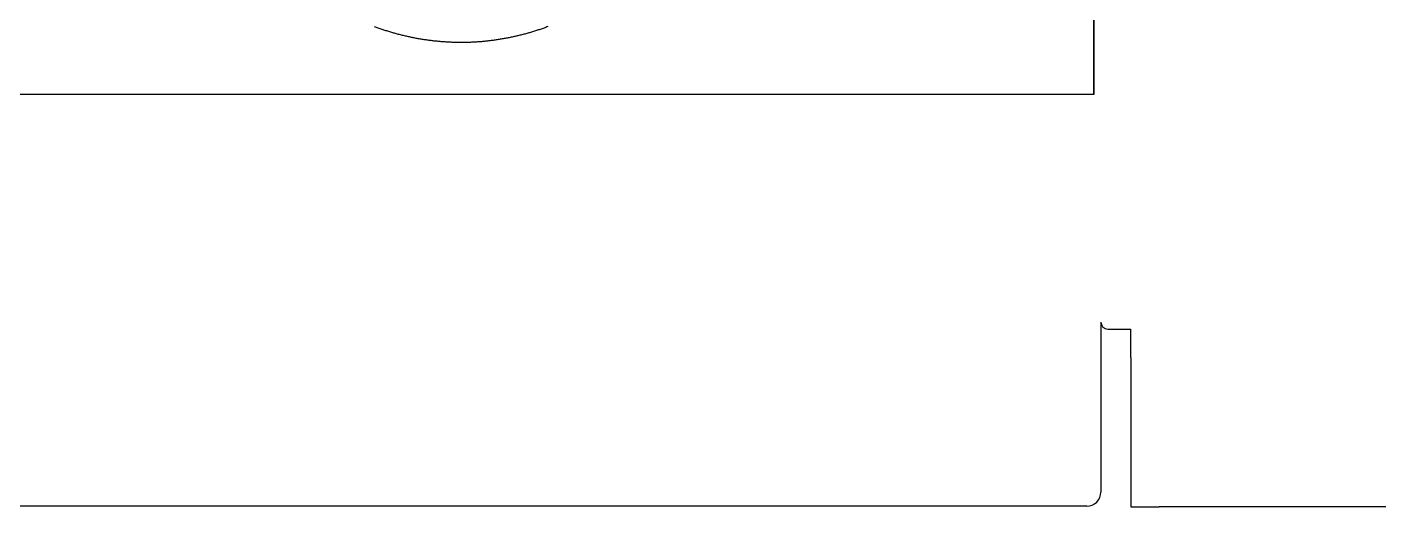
# Model space of a CAD drawing. Header units: millimetres. Extents: x 0 to 840, y -1485 to 297.
# Drawn here: x 185.59 to 195.1, y -1309.43 to -1306.05 of the extents above; entities that cross this region are included whole.
import ezdxf

# ---------------------------------------------------------------- set-up
doc = ezdxf.new("R2010")
doc.units = ezdxf.units.MM

# ---------------------------------------------------------------- blocks, each defined once
blk = doc.blocks.new('OTM30F3M_(40_60_63_80_100_125)_M')
blk.add_lwpolyline([(15.95, 3.6592), (15.95, 2.9009), (7.1443, 2.9009), (7.1443, 7.005), (15.95, 7.005), (15.95, 6.3043)])
at = {"color": 4, "linetype": 'Continuous'}
blk.add_lwpolyline([(12.1087, 3.3788, -0.003985), (12.0822, 3.369, -0.003982), (12.0554, 3.3597, -0.00398), (12.0285, 3.3509, -0.003979), (12.0015, 3.3424, -0.00398), (11.9744, 3.3344, -0.003982), (11.9471, 3.3268, -0.003986), (11.9197, 3.3197, -0.00399), (11.8922, 3.313, -0.003997), (11.8646, 3.3068, -0.004004), (11.837, 3.301, -0.004013), (11.8092, 3.2956, -0.004022), (11.7814, 3.2907, -0.004034), (11.7534, 3.2863, -0.004046), (11.7255, 3.2823, -0.004061), (11.6975, 3.2788, -0.004075), (11.6694, 3.2757, -0.004093), (11.6413, 3.2731, -0.004109), (11.6132, 3.271, -0.004127), (11.585, 3.2693, -0.004148), (11.5568, 3.2681, -0.004179), (11.5287, 3.2674, -0.004189), (11.5005, 3.2671, -0.004174), (11.4723, 3.2674, -0.004145), (11.4441, 3.268, -0.004098), (11.4159, 3.2692, -0.004073), (11.3876, 3.2708, -0.004072), (11.3594, 3.2729, -0.004068), (11.3312, 3.2755, -0.004059), (11.303, 3.2785, -0.004053), (11.2748, 3.2819, -0.004052), (11.2467, 3.2859, -0.004051), (11.2186, 3.2903, -0.004053), (11.1906, 3.2951, -0.004055), (11.1627, 3.3004, -0.00406), (11.1348, 3.3062, -0.004066), (11.107, 3.3124, -0.004077), (11.0794, 3.3191, -0.004084), (11.0518, 3.3262, -0.004092), (11.0243, 3.3338, -0.004111), (10.997, 3.3419, -0.004145), (10.9698, 3.3504, -0.004129), (10.9427, 3.3593, -0.004071), (10.9159, 3.3687, -0.004051), (10.8892, 3.3785, -0.004047)], format="xyb", dxfattribs=at)
at = {"linetype": 'Continuous'}
blk.add_lwpolyline([(15.95, 2.9076), (15.95, 3.6592)], dxfattribs=at)
at = {"layer": 'Defpoints', "color": 3, "linetype": 'Continuous'}
for points in [[(16, 1.3009), (16, 1.055)], [(16.05, 1.2509), (16.21, 1.2509)], [(16.21, 1.0509), (16.21, 1.2509)], [(16, 1.055), (16, 0.9432)], [(16.21, 1.0509), (16.21, 0.0009), (16.41, 0.0009)], [(16, 0.9432), (16, 0.105)], [(15.9, 0.005), (7.1, 0.005)], [(16.41, 0), (16.41, 0.0009)], [(16.41, 0), (16.41, 0)], [(18.09, 0), (16.41, 0)]]:
    blk.add_lwpolyline(points, dxfattribs=at)
for points in [[(16, 1.3009, 0.414214), (16.05, 1.2509)], [(15.9, 0.005, 0.414214), (16, 0.105)]]:
    blk.add_lwpolyline(points, format="xyb", dxfattribs=at)

msp = doc.modelspace()

# ---------------------------------------------------------------- block references
msp.add_blockref('OTM30F3M_(40_60_63_80_100_125)_M', (177.1457, -1309.4295))

doc.saveas('drawing.dxf')
